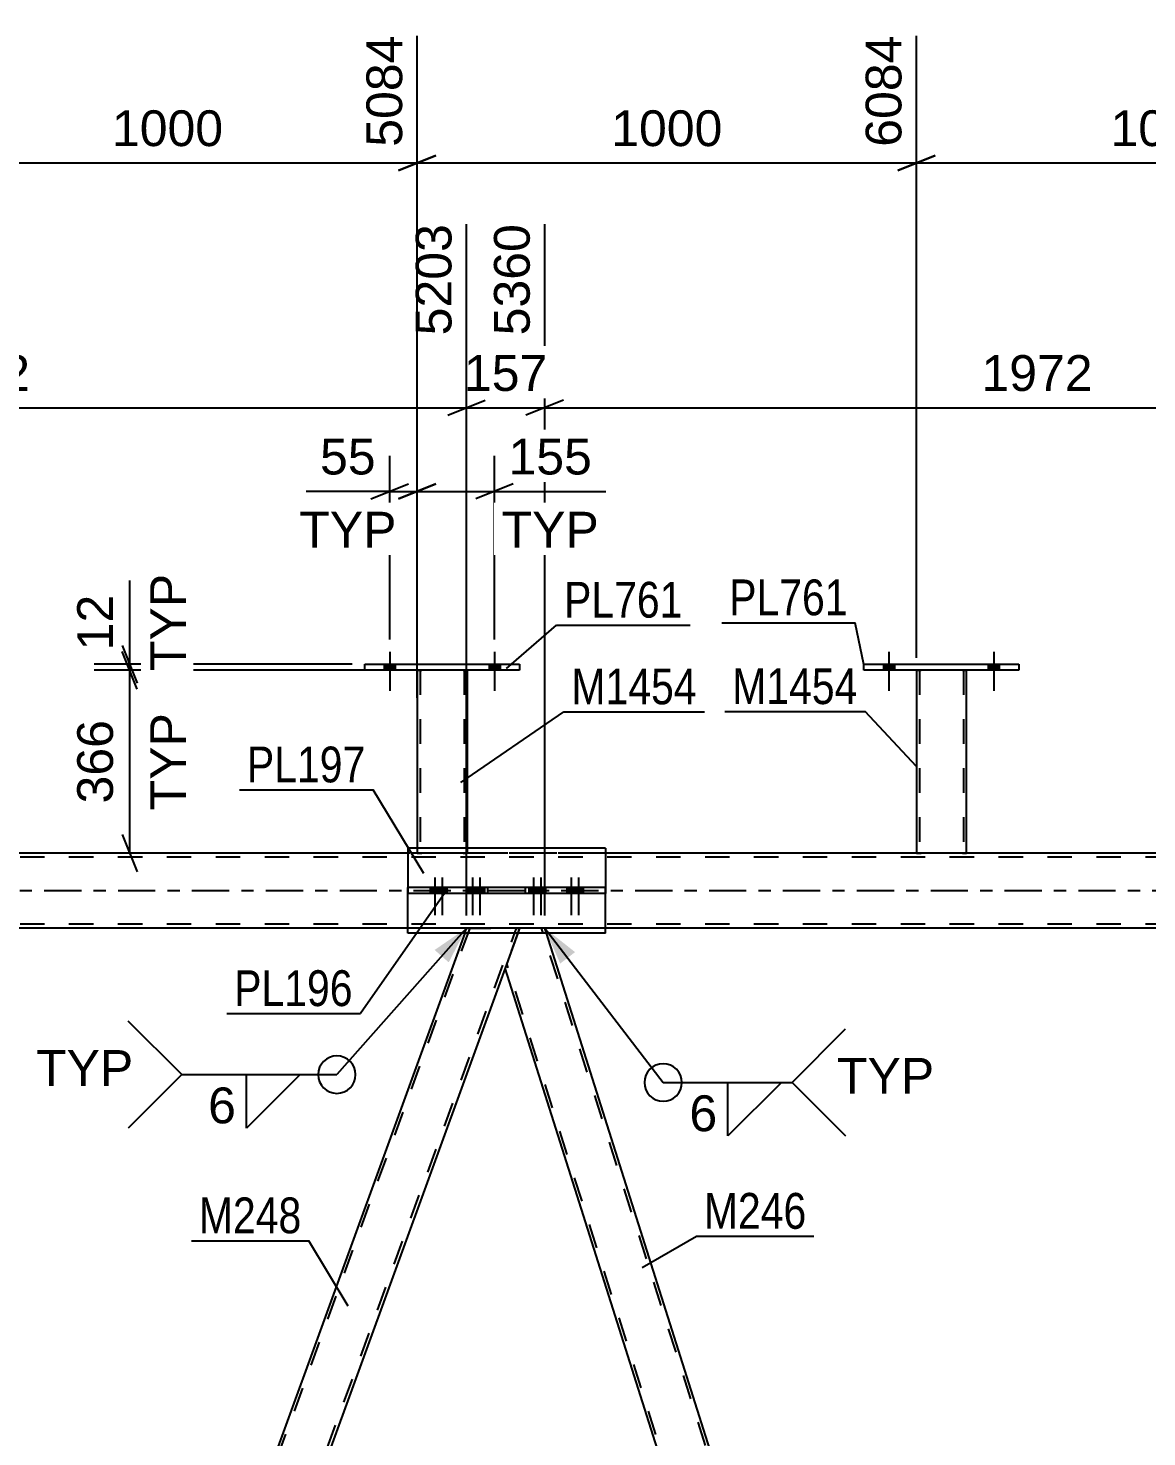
# Model space of a CAD drawing. Header units: millimetres. Extents: x -109 to 732, y -404 to 190.
# Drawn here: x 149.1 to 238.7, y -43.7 to 69.1 of the extents above; entities that cross this region are included whole.
import ezdxf

# ---------------------------------------------------------------- set-up
doc = ezdxf.new("R2010")
doc.units = ezdxf.units.MM
doc.linetypes.add('DXK_LINE_DOT2', pattern=[3.9198, 1.9599, -1.9599])
doc.linetypes.add('DXK_LINE_DOT3', pattern=[5.9187, 2.979, -0.9799, 0.9799, -0.9799])
doc.styles.add('Arial', font='ARIAL.TTF', dxfattribs={"height": 0.2})
doc.styles.add('Arial Narrow', font='ARIALN.TTF', dxfattribs={"height": 0.2})

# ---------------------------------------------------------------- blocks, each defined once
blk = doc.blocks.new('Part-717262461-4934 - 4623')
at = {"color": 7, "linetype": 'DXK_LINE_DOT2'}
for p, q in [((184.43, -3), (141.12, -122)), ((144.86, -122), (188.18, -3)), ((184.03, -3.4), (184.17, -3)), ((184.17, -3), (188.43, -3)), ((188.43, -3), (187.26, -6.21))]:
    blk.add_line(p, q, dxfattribs=at)
at = {"color": 2, "linetype": 'Continuous'}
for p, q in [((184.03, -3.4), (142.03, -118.79)), ((187.26, -6.21), (145.26, -121.6))]:
    blk.add_line(p, q, dxfattribs=at)
blk = doc.blocks.new('Part-717262461-5343 - 4623')
at = {"color": 2, "linetype": 'Continuous'}
for p, q in [((220.22, 17.64), (220.22, 3)), ((224.22, 3), (224.22, 17.64))]:
    blk.add_line(p, q, dxfattribs=at)
at = {"color": 7, "linetype": 'DXK_LINE_DOT2'}
for p, q in [((220.22, 17.64), (220.22, 17.64)), ((220.22, 17.64), (220.22, 17.64)), ((220.22, 17.64), (220.22, 17.64)), ((220.25, 17.64), (220.22, 17.64)), ((220.22, 17.64), (220.25, 17.64)), ((220.36, 17.64), (220.25, 17.64)), ((220.25, 17.64), (220.36, 17.64)), ((220.51, 17.64), (220.36, 17.64)), ((220.36, 17.64), (220.51, 17.64)), ((220.46, 17.64), (220.46, 17.64)), ((220.46, 17.64), (220.46, 3)), ((220.48, 17.64), (220.46, 17.64)), ((220.46, 17.64), (220.48, 17.64)), ((220.53, 17.64), (220.48, 17.64)), ((220.48, 17.64), (220.53, 17.64)), ((223.92, 17.64), (220.51, 17.64)), ((223.92, 17.64), (220.51, 17.64)), ((223.83, 17.64), (220.53, 17.64)), ((220.53, 17.64), (220.61, 17.64)), ((223.91, 17.64), (220.61, 17.64)), ((223.91, 17.64), (223.83, 17.64)), ((223.96, 17.64), (223.91, 17.64)), ((223.91, 17.64), (223.96, 17.64)), ((223.92, 17.64), (224.08, 17.64)), ((224.08, 17.64), (223.92, 17.64)), ((223.98, 17.64), (223.96, 17.64)), ((223.96, 17.64), (223.98, 17.64)), ((223.98, 17.64), (223.98, 17.64)), ((223.98, 17.64), (223.98, 3)), ((224.08, 17.64), (224.18, 17.64)), ((224.18, 17.64), (224.08, 17.64)), ((224.18, 17.64), (224.22, 17.64)), ((224.22, 17.64), (224.18, 17.64)), ((224.22, 17.64), (224.22, 17.64)), ((224.22, 17.64), (224.22, 17.64)), ((224.22, 17.64), (224.22, 17.64)), ((220.22, 3), (220.22, 3)), ((220.22, 3), (220.22, 3)), ((220.25, 3), (220.22, 3)), ((220.22, 3), (220.25, 3)), ((220.36, 3), (220.25, 3)), ((220.25, 3), (220.36, 3)), ((220.51, 3), (220.36, 3)), ((220.36, 3), (220.51, 3)), ((220.48, 3), (220.46, 3)), ((220.46, 3), (220.48, 3)), ((220.53, 3), (220.48, 3)), ((220.48, 3), (220.53, 3)), ((223.92, 3), (220.51, 3)), ((223.92, 3), (220.51, 3)), ((223.83, 3), (220.53, 3)), ((220.53, 3), (220.61, 3)), ((223.91, 3), (220.61, 3)), ((223.91, 3), (223.83, 3)), ((223.96, 3), (223.91, 3)), ((223.91, 3), (223.96, 3)), ((223.92, 3), (224.08, 3)), ((224.08, 3), (223.92, 3)), ((223.98, 3), (223.96, 3)), ((223.96, 3), (223.98, 3)), ((224.08, 3), (224.18, 3)), ((224.18, 3), (224.08, 3)), ((224.18, 3), (224.22, 3)), ((224.22, 3), (224.18, 3)), ((224.22, 3), (224.22, 3)), ((224.22, 3), (224.22, 3)), ((224.22, 3), (224.22, 3))]:
    blk.add_line(p, q, dxfattribs=at)
blk = doc.blocks.new('Part-717262461-4740 - 4623')
at = {"color": 2, "linetype": 'Continuous'}
for p, q in [((216.02, 17.64), (216.02, 18.12)), ((216.02, 18.12), (228.42, 18.12)), ((228.42, 18.12), (228.42, 17.64)), ((228.42, 17.64), (216.02, 17.64))]:
    blk.add_line(p, q, dxfattribs=at)
blk = doc.blocks.new('Part-717262461-4760 - 4623')
at = {"color": 7, "linetype": 'DXK_LINE_DOT2'}
for p, q in [((636.42, 2.68), (-23.14, 2.68)), ((636.42, 3), (9.2, 3)), ((195.32, 3), (179.47, 3)), ((636.42, -2.68), (-23.14, -2.68)), ((636.42, -3), (9.2, -3)), ((195.32, -3), (179.47, -3))]:
    blk.add_line(p, q, dxfattribs=at)
at = {"color": 2, "linetype": 'Continuous'}
for p, q in [((179.47, 3), (110.19, 3)), ((264.6, 3), (195.32, 3)), ((179.47, -3), (110.19, -3)), ((264.6, -3), (195.32, -3))]:
    blk.add_line(p, q, dxfattribs=at)
at = {"color": 7, "linetype": 'DXK_LINE_DOT3'}
blk.add_line((-33.14, 0), (636.42, 0), dxfattribs=at)
blk = doc.blocks.new('Bolt-717262461-4790 - 4623')
at = {"linetype": 'Continuous'}
for points in [[(177.58, 17.64), (178.46, 17.64), (178.46, 18.12), (177.58, 18.12)], [(185.98, 17.64), (186.86, 17.64), (186.86, 18.12), (185.98, 18.12)]]:
    blk.add_hatch(color=1, dxfattribs=at).paths.add_polyline_path(points)
at = {"color": 1, "linetype": 'Continuous'}
for p, q in [((177.58, 18.12), (177.58, 17.64)), ((178.02, 19.12), (178.02, 16)), ((178.46, 18.12), (178.46, 17.64)), ((185.98, 18.12), (185.98, 17.64)), ((186.42, 19.12), (186.42, 16)), ((186.86, 18.12), (186.86, 17.64))]:
    blk.add_line(p, q, dxfattribs=at)
blk = doc.blocks.new('Part-717262461-4835 - 4623')
at = {"color": 2, "linetype": 'Continuous'}
for p, q in [((180.22, 17.64), (180.22, 3.4)), ((184.22, 17.64), (184.22, 3.4))]:
    blk.add_line(p, q, dxfattribs=at)
at = {"color": 7, "linetype": 'DXK_LINE_DOT2'}
for p, q in [((180.22, 17.64), (180.22, 17.64)), ((180.22, 17.64), (180.22, 17.64)), ((180.22, 17.64), (180.22, 17.64)), ((180.25, 17.64), (180.22, 17.64)), ((180.22, 17.64), (180.25, 17.64)), ((180.36, 17.64), (180.25, 17.64)), ((180.25, 17.64), (180.36, 17.64)), ((180.51, 17.64), (180.36, 17.64)), ((180.36, 17.64), (180.51, 17.64)), ((180.46, 17.64), (180.46, 17.64)), ((180.46, 17.64), (180.46, 3)), ((180.47, 17.64), (180.46, 17.64)), ((180.46, 17.64), (180.47, 17.64)), ((180.53, 17.64), (180.47, 17.64)), ((180.47, 17.64), (180.53, 17.64)), ((183.92, 17.64), (180.51, 17.64)), ((183.92, 17.64), (180.51, 17.64)), ((183.83, 17.64), (180.53, 17.64)), ((180.53, 17.64), (180.6, 17.64)), ((183.91, 17.64), (180.6, 17.64)), ((183.91, 17.64), (183.83, 17.64)), ((183.96, 17.64), (183.91, 17.64)), ((183.91, 17.64), (183.96, 17.64)), ((183.92, 17.64), (184.08, 17.64)), ((184.08, 17.64), (183.92, 17.64)), ((183.98, 17.64), (183.96, 17.64)), ((183.96, 17.64), (183.98, 17.64)), ((183.98, 17.64), (183.98, 17.64)), ((183.98, 17.64), (183.98, 3)), ((184.08, 17.64), (184.18, 17.64)), ((184.18, 17.64), (184.08, 17.64)), ((184.18, 17.64), (184.22, 17.64)), ((184.22, 17.64), (184.18, 17.64)), ((184.22, 17.64), (184.22, 17.64)), ((184.22, 17.64), (184.22, 17.64)), ((184.22, 17.64), (184.22, 17.64)), ((180.22, 3.4), (180.22, 3)), ((184.22, 3.4), (184.22, 3)), ((180.25, 3), (180.22, 3)), ((180.22, 3), (180.25, 3)), ((180.36, 3), (180.25, 3)), ((180.25, 3), (180.36, 3)), ((180.51, 3), (180.36, 3)), ((180.36, 3), (180.51, 3)), ((180.47, 3), (180.46, 3)), ((180.46, 3), (180.47, 3)), ((180.53, 3), (180.47, 3)), ((180.47, 3), (180.53, 3)), ((183.92, 3), (180.51, 3)), ((183.92, 3), (180.51, 3)), ((183.83, 3), (180.53, 3)), ((180.53, 3), (180.6, 3)), ((183.91, 3), (180.6, 3)), ((183.91, 3), (183.83, 3)), ((183.96, 3), (183.91, 3)), ((183.91, 3), (183.96, 3)), ((183.92, 3), (184.08, 3)), ((184.08, 3), (183.92, 3)), ((183.98, 3), (183.96, 3)), ((183.96, 3), (183.98, 3)), ((184.08, 3), (184.18, 3)), ((184.18, 3), (184.08, 3)), ((184.18, 3), (184.22, 3)), ((184.22, 3), (184.18, 3))]:
    blk.add_line(p, q, dxfattribs=at)
blk = doc.blocks.new('Part-717262461-4840 - 4623')
at = {"color": 2, "linetype": 'Continuous'}
for p, q in [((176.02, 17.64), (176.02, 18.12)), ((176.02, 18.12), (188.42, 18.12)), ((188.42, 18.12), (188.42, 17.64)), ((188.42, 17.64), (176.02, 17.64))]:
    blk.add_line(p, q, dxfattribs=at)
blk = doc.blocks.new('Bolt-717262461-5258 - 4623')
at = {"linetype": 'Continuous'}
for points in [[(181.99, 0.24), (181.27, 0.24), (181.27, -0.24), (181.99, -0.24)], [(182.59, 0.24), (181.87, 0.24), (181.87, -0.24), (182.59, -0.24)], [(185.01, 0.24), (184.29, 0.24), (184.29, -0.24), (185.01, -0.24)], [(185.61, 0.24), (184.89, 0.24), (184.89, -0.24), (185.61, -0.24)]]:
    blk.add_hatch(color=1, dxfattribs=at).paths.add_polyline_path(points)
at = {"color": 1, "linetype": 'Continuous'}
for p, q in [((181.27, 0.24), (181.27, -0.24)), ((181.63, 1.04), (181.63, -1.96)), ((181.87, 0.24), (181.87, -0.24)), ((181.99, 0.24), (181.99, -0.24)), ((182.23, 1.04), (182.23, -1.96)), ((182.59, 0.24), (182.59, -0.24)), ((184.29, 0.24), (184.29, -0.24)), ((184.65, 1.04), (184.65, -1.96)), ((184.89, 0.24), (184.89, -0.24)), ((185.01, 0.24), (185.01, -0.24)), ((185.25, 1.04), (185.25, -1.96)), ((185.61, 0.24), (185.61, -0.24))]:
    blk.add_line(p, q, dxfattribs=at)
blk = doc.blocks.new('Bolt-717262461-4907 - 4623')
at = {"linetype": 'Continuous'}
for points in [[(177.58, 17.64), (178.46, 17.64), (178.46, 18.12), (177.58, 18.12)], [(185.98, 17.64), (186.86, 17.64), (186.86, 18.12), (185.98, 18.12)]]:
    blk.add_hatch(color=1, dxfattribs=at).paths.add_polyline_path(points)
at = {"color": 1, "linetype": 'Continuous'}
for p, q in [((177.58, 18.12), (177.58, 17.64)), ((178.02, 19.12), (178.02, 16)), ((178.46, 18.12), (178.46, 17.64)), ((185.98, 18.12), (185.98, 17.64)), ((186.42, 19.12), (186.42, 16)), ((186.86, 18.12), (186.86, 17.64))]:
    blk.add_line(p, q, dxfattribs=at)
blk = doc.blocks.new('Part-717262461-4919 - 4623')
at = {"color": 7, "linetype": 'DXK_LINE_DOT2'}
for p, q in [((188.43, -3), (188.29, -3.4)), ((190.44, -3), (188.43, -3)), ((227.03, -119.16), (190.19, -3)), ((190.57, -3.4), (190.44, -3)), ((224.24, -122), (187.4, -5.84))]:
    blk.add_line(p, q, dxfattribs=at)
at = {"color": 2, "linetype": 'Continuous'}
for p, q in [((188.29, -3.4), (187.26, -6.21)), ((227.16, -118.79), (190.57, -3.4)), ((223.86, -121.6), (187.26, -6.21))]:
    blk.add_line(p, q, dxfattribs=at)
blk = doc.blocks.new('Bolt-717262461-4955 - 4623')
at = {"linetype": 'Continuous'}
for points in [[(217.58, 17.64), (218.46, 17.64), (218.46, 18.12), (217.58, 18.12)], [(225.98, 17.64), (226.86, 17.64), (226.86, 18.12), (225.98, 18.12)]]:
    blk.add_hatch(color=1, dxfattribs=at).paths.add_polyline_path(points)
at = {"color": 1, "linetype": 'Continuous'}
for p, q in [((217.58, 18.12), (217.58, 17.64)), ((218.02, 19.12), (218.02, 16)), ((218.46, 18.12), (218.46, 17.64)), ((225.98, 18.12), (225.98, 17.64)), ((226.42, 19.12), (226.42, 16)), ((226.86, 18.12), (226.86, 17.64))]:
    blk.add_line(p, q, dxfattribs=at)
blk = doc.blocks.new('Bolt-717262461-5019 - 4623')
at = {"linetype": 'Continuous'}
for points in [[(217.58, 17.64), (218.46, 17.64), (218.46, 18.12), (217.58, 18.12)], [(225.98, 17.64), (226.86, 17.64), (226.86, 18.12), (225.98, 18.12)]]:
    blk.add_hatch(color=1, dxfattribs=at).paths.add_polyline_path(points)
at = {"color": 1, "linetype": 'Continuous'}
for p, q in [((217.58, 18.12), (217.58, 17.64)), ((218.02, 19.12), (218.02, 16)), ((218.46, 18.12), (218.46, 17.64)), ((225.98, 18.12), (225.98, 17.64)), ((226.42, 19.12), (226.42, 16)), ((226.86, 18.12), (226.86, 17.64))]:
    blk.add_line(p, q, dxfattribs=at)
blk = doc.blocks.new('Bolt-717262461-5257 - 4623')
at = {"linetype": 'Continuous'}
for points in [[(189.9, 0.24), (189.18, 0.24), (189.18, -0.24), (189.9, -0.24)], [(190.5, 0.24), (189.78, 0.24), (189.78, -0.24), (190.5, -0.24)], [(192.92, 0.24), (192.2, 0.24), (192.2, -0.24), (192.92, -0.24)], [(193.52, 0.24), (192.8, 0.24), (192.8, -0.24), (193.52, -0.24)]]:
    blk.add_hatch(color=1, dxfattribs=at).paths.add_polyline_path(points)
at = {"color": 1, "linetype": 'Continuous'}
for p, q in [((189.18, 0.24), (189.18, -0.24)), ((189.54, 1.04), (189.54, -1.96)), ((189.78, 0.24), (189.78, -0.24)), ((189.9, 0.24), (189.9, -0.24)), ((190.14, 1.04), (190.14, -1.96)), ((190.5, 0.24), (190.5, -0.24)), ((192.2, 0.24), (192.2, -0.24)), ((192.56, 1.04), (192.56, -1.96)), ((192.8, 0.24), (192.8, -0.24)), ((192.92, 0.24), (192.92, -0.24)), ((193.16, 1.04), (193.16, -1.96)), ((193.52, 0.24), (193.52, -0.24))]:
    blk.add_line(p, q, dxfattribs=at)
blk = doc.blocks.new('Part-717262461-5263 - 4623')
at = {"color": 2, "linetype": 'Continuous'}
for p, q in [((195.32, 3.4), (179.47, 3.4)), ((179.47, 3.4), (179.47, 0.24)), ((195.32, 3.4), (195.32, 0.24)), ((179.47, -3.4), (179.47, -0.24)), ((195.32, -3.4), (195.32, -0.24)), ((195.32, -3.4), (179.47, -3.4))]:
    blk.add_line(p, q, dxfattribs=at)
at = {"color": 7, "linetype": 'DXK_LINE_DOT2'}
for p, q in [((179.47, 0.24), (179.47, -0.24)), ((195.32, 0.24), (195.32, -0.24))]:
    blk.add_line(p, q, dxfattribs=at)
blk = doc.blocks.new('Part-717262461-5268 - 4623')
at = {"color": 2, "linetype": 'Continuous'}
for p, q in [((195.32, 0.24), (179.47, 0.24)), ((179.47, -0.24), (179.47, 0.24)), ((185.88, -0.24), (185.88, 0.24)), ((188.91, -0.24), (188.91, 0.24)), ((195.32, -0.24), (195.32, 0.24)), ((195.32, -0.24), (179.47, -0.24))]:
    blk.add_line(p, q, dxfattribs=at)
blk = doc.blocks.new('StraightDimension-717262461-18403 - 4623')
at = {"color": 7, "linetype": 'Continuous'}
for p, q in [((178.02, 20.12), (178.02, 34.82)), ((180.22, 18.64), (180.22, 34.82)), ((178.02, 31.97), (171.32, 31.97)), ((178.02, 31.97), (171.32, 31.97)), ((176.52, 31.37), (179.52, 32.57)), ((178.02, 31.97), (180.22, 31.97)), ((181.72, 32.57), (178.72, 31.37))]:
    blk.add_line(p, q, dxfattribs=at)
at = {"color": 0}
blk.add_wipeout([(177.49, 32.72), (177.49, 36.92), (171.84, 36.92), (171.84, 32.72)], dxfattribs=at)
at = {"color": 0, "linetype": 'Continuous'}
blk.add_wipeout([(179.15, 26.87), (179.15, 31.07), (170.18, 31.07), (170.18, 26.87)], dxfattribs=at)
at = {"color": 3, "style": 'Arial'}
blk.add_text('55', height=2.865, dxfattribs=at).set_placement((172.44, 33.32))
at = {"color": 3, "linetype": 'Continuous', "style": 'Arial'}
blk.add_text('TYP', height=2.865, dxfattribs=at).set_placement((170.78, 27.47))
blk = doc.blocks.new('StraightDimension-717262461-18224 - 4623')
at = {"color": 7, "linetype": 'Continuous'}
for p, q in [((180.22, 15.44), (180.22, 68.45)), ((220.22, 18.64), (220.22, 68.45)), ((181.72, 58.86), (178.72, 57.66)), ((218.72, 57.66), (221.72, 58.86)), ((180.22, 58.26), (220.22, 58.26))]:
    blk.add_line(p, q, dxfattribs=at)
at = {"color": 0}
blk.add_wipeout([(205.26, 59.01), (205.26, 63.21), (195.17, 63.21), (195.17, 59.01)], dxfattribs=at)
at = {"color": 3, "style": 'Arial'}
blk.add_text('1000', height=2.865, dxfattribs=at).set_placement((195.77, 59.61))
at = {"color": 0, "linetype": 'Continuous'}
blk.add_wipeout([(219.62, 69.05), (215.42, 69.05), (215.42, 58.96), (219.62, 58.96)], dxfattribs=at)
at = {"color": 3, "linetype": 'Continuous', "style": 'Arial'}
blk.add_text('6084', height=2.865, rotation=90.0002, dxfattribs=at).set_placement((219.02, 59.56))
blk = doc.blocks.new('StraightDimension-717262461-6119 - 4623')
at = {"color": 7, "linetype": 'Continuous'}
for p, q in [((74.69, -1.5), (75.89, -4.5)), ((75.89, -4.9), (74.69, -1.9)), ((215.02, -3), (72.44, -3)), ((75.29, -3.4), (75.29, -3)), ((93.33, -3.4), (72.44, -3.4)), ((75.29, -3.4), (75.29, -10.1)), ((75.29, -3.4), (75.29, -10.1))]:
    blk.add_line(p, q, dxfattribs=at)
at = {"color": 0, "linetype": 'Continuous'}
blk.add_wipeout([(80.39, -2.26), (76.19, -2.26), (76.19, -11.24), (80.39, -11.24)], dxfattribs=at)
at = {"color": 0}
blk.add_wipeout([(74.54, -3.92), (70.34, -3.92), (70.34, -9.57), (74.54, -9.57)], dxfattribs=at)
at = {"color": 3, "linetype": 'Continuous', "style": 'Arial'}
blk.add_text('TYP', height=2.865, rotation=90.0002, dxfattribs=at).set_placement((79.79, -10.64))
at = {"color": 3, "style": 'Arial'}
blk.add_text('10', height=2.865, rotation=90.0002, dxfattribs=at).set_placement((73.94, -8.97))
blk = doc.blocks.new('StraightDimension-717262461-6097 - 4623')
at = {"color": 7, "linetype": 'Continuous'}
for p, q in [((157.8, 16.14), (156.6, 19.14)), ((179.22, 17.64), (154.35, 17.64)), ((157.2, 3), (157.2, 17.64)), ((156.6, 4.5), (157.8, 1.5)), ((179.22, 3), (154.35, 3))]:
    blk.add_line(p, q, dxfattribs=at)
at = {"color": 0, "linetype": 'Continuous'}
blk.add_wipeout([(162.3, 14.81), (158.1, 14.81), (158.1, 5.83), (162.3, 5.83)], dxfattribs=at)
at = {"color": 0}
blk.add_wipeout([(156.45, 14.25), (152.25, 14.25), (152.25, 6.38), (156.45, 6.38)], dxfattribs=at)
at = {"color": 3, "linetype": 'Continuous', "style": 'Arial'}
blk.add_text('TYP', height=2.865, rotation=90.0002, dxfattribs=at).set_placement((161.7, 6.43))
at = {"color": 3, "style": 'Arial'}
blk.add_text('366', height=2.865, rotation=90.0002, dxfattribs=at).set_placement((155.85, 6.98))
blk = doc.blocks.new('StraightDimension-717262461-6089 - 4623')
at = {"color": 7, "linetype": 'Continuous'}
for p, q in [((157.2, 18.12), (157.2, 24.82)), ((157.2, 18.12), (157.2, 24.82)), ((156.6, 19.62), (157.8, 16.62)), ((175.02, 18.12), (154.35, 18.12)), ((157.8, 16.14), (156.6, 19.14)), ((157.2, 17.64), (157.2, 18.12)), ((179.22, 17.64), (154.35, 17.64))]:
    blk.add_line(p, q, dxfattribs=at)
at = {"color": 0, "linetype": 'Continuous'}
blk.add_wipeout([(162.3, 25.95), (158.1, 25.95), (158.1, 16.98), (162.3, 16.98)], dxfattribs=at)
at = {"color": 0}
blk.add_wipeout([(156.45, 24.29), (152.25, 24.29), (152.25, 18.64), (156.45, 18.64)], dxfattribs=at)
at = {"color": 3, "linetype": 'Continuous', "style": 'Arial'}
blk.add_text('TYP', height=2.865, rotation=90.0002, dxfattribs=at).set_placement((161.7, 17.58))
at = {"color": 3, "style": 'Arial'}
blk.add_text('12', height=2.865, rotation=90.0002, dxfattribs=at).set_placement((155.85, 19.24))
blk = doc.blocks.new('StraightDimension-717262461-6394 - 4623')
at = {"color": 7, "linetype": 'Continuous'}
for p, q in [((190.44, -2), (190.44, 53.36)), ((269.31, -2), (269.31, 53.36)), ((191.94, 39.26), (188.94, 38.06)), ((190.44, 38.66), (269.31, 38.66)), ((267.81, 38.06), (270.81, 39.26))]:
    blk.add_line(p, q, dxfattribs=at)
at = {"color": 0, "linetype": 'Continuous'}
blk.add_wipeout([(268.71, 53.96), (264.51, 53.96), (264.51, 43.86), (268.71, 43.86)], dxfattribs=at)
at = {"color": 0}
blk.add_wipeout([(234.92, 39.41), (234.92, 43.61), (224.83, 43.61), (224.83, 39.41)], dxfattribs=at)
at = {"color": 3, "linetype": 'Continuous', "style": 'Arial'}
blk.add_text('7331', height=2.865, rotation=90.0002, dxfattribs=at).set_placement((268.11, 44.46))
at = {"color": 3, "style": 'Arial'}
blk.add_text('1972', height=2.865, dxfattribs=at).set_placement((225.43, 40.01))
blk = doc.blocks.new('StraightDimension-717262461-6418 - 4623')
at = {"color": 7, "linetype": 'Continuous'}
for p, q in [((184.17, -2), (184.17, 53.36)), ((190.44, -2), (190.44, 53.36)), ((182.67, 38.06), (185.67, 39.26)), ((184.17, 38.66), (190.44, 38.66)), ((191.94, 39.26), (188.94, 38.06))]:
    blk.add_line(p, q, dxfattribs=at)
at = {"color": 0}
blk.add_wipeout([(191.25, 39.41), (191.25, 43.61), (183.37, 43.61), (183.37, 39.41)], dxfattribs=at)
at = {"color": 3, "style": 'Arial'}
blk.add_text('157', height=2.865, dxfattribs=at).set_placement((183.97, 40.01))
at = {"color": 0, "linetype": 'Continuous'}
blk.add_wipeout([(189.84, 53.96), (185.64, 53.96), (185.64, 43.86), (189.84, 43.86)], dxfattribs=at)
at = {"color": 3, "linetype": 'Continuous', "style": 'Arial'}
blk.add_text('5360', height=2.865, rotation=90.0002, dxfattribs=at).set_placement((189.24, 44.46))
blk = doc.blocks.new('StraightDimension-717262461-6442 - 4623')
at = {"color": 7, "linetype": 'Continuous'}
for p, q in [((105.31, -2), (105.31, 53.36)), ((184.17, -2), (184.17, 53.36)), ((106.81, 39.26), (103.81, 38.06)), ((105.31, 38.66), (184.17, 38.66)), ((182.67, 38.06), (185.67, 39.26))]:
    blk.add_line(p, q, dxfattribs=at)
at = {"color": 0, "linetype": 'Continuous'}
blk.add_wipeout([(183.57, 53.96), (179.37, 53.96), (179.37, 43.86), (183.57, 43.86)], dxfattribs=at)
at = {"color": 0}
blk.add_wipeout([(149.79, 39.41), (149.79, 43.61), (139.7, 43.61), (139.7, 39.41)], dxfattribs=at)
at = {"color": 3, "linetype": 'Continuous', "style": 'Arial'}
blk.add_text('5203', height=2.865, rotation=90.0002, dxfattribs=at).set_placement((182.97, 44.46))
at = {"color": 3, "style": 'Arial'}
blk.add_text('1972', height=2.865, dxfattribs=at).set_placement((140.3, 40.01))
blk = doc.blocks.new('StraightDimension-717262461-18223 - 4623')
at = {"color": 7, "linetype": 'Continuous'}
for p, q in [((220.22, 18.64), (220.22, 68.45)), ((260.22, 15.44), (260.22, 68.45)), ((221.72, 58.86), (218.72, 57.66)), ((258.72, 57.66), (261.72, 58.86)), ((220.22, 58.26), (260.22, 58.26))]:
    blk.add_line(p, q, dxfattribs=at)
at = {"color": 0}
blk.add_wipeout([(245.26, 59.01), (245.26, 63.21), (235.17, 63.21), (235.17, 59.01)], dxfattribs=at)
at = {"color": 3, "style": 'Arial'}
blk.add_text('1000', height=2.865, dxfattribs=at).set_placement((235.77, 59.61))
at = {"color": 0, "linetype": 'Continuous'}
blk.add_wipeout([(259.62, 69.05), (255.42, 69.05), (255.42, 58.96), (259.62, 58.96)], dxfattribs=at)
at = {"color": 3, "linetype": 'Continuous', "style": 'Arial'}
blk.add_text('7084', height=2.865, rotation=90.0002, dxfattribs=at).set_placement((259.02, 59.56))
blk = doc.blocks.new('StraightDimension-717262461-18225 - 4623')
at = {"color": 7, "linetype": 'Continuous'}
for p, q in [((140.22, 16.31), (140.22, 68.45)), ((180.22, 15.44), (180.22, 68.45)), ((141.72, 58.86), (138.72, 57.66)), ((178.72, 57.66), (181.72, 58.86)), ((140.22, 58.26), (180.22, 58.26))]:
    blk.add_line(p, q, dxfattribs=at)
at = {"color": 0}
blk.add_wipeout([(165.26, 59.01), (165.26, 63.21), (155.17, 63.21), (155.17, 59.01)], dxfattribs=at)
at = {"color": 3, "style": 'Arial'}
blk.add_text('1000', height=2.865, dxfattribs=at).set_placement((155.77, 59.61))
at = {"color": 0, "linetype": 'Continuous'}
blk.add_wipeout([(179.62, 69.05), (175.42, 69.05), (175.42, 58.96), (179.62, 58.96)], dxfattribs=at)
at = {"color": 3, "linetype": 'Continuous', "style": 'Arial'}
blk.add_text('5084', height=2.865, rotation=90.0002, dxfattribs=at).set_placement((179.02, 59.56))
blk = doc.blocks.new('StraightDimension-717262461-18402 - 4623')
at = {"color": 7, "linetype": 'Continuous'}
for p, q in [((180.22, 18.64), (180.22, 34.82)), ((186.42, 20.12), (186.42, 34.82)), ((178.72, 31.37), (181.72, 32.57)), ((180.22, 31.97), (186.42, 31.97)), ((187.92, 32.57), (184.92, 31.37)), ((186.42, 31.97), (195.34, 31.97)), ((186.42, 31.97), (195.34, 31.97))]:
    blk.add_line(p, q, dxfattribs=at)
at = {"color": 0}
blk.add_wipeout([(194.81, 32.72), (194.81, 36.92), (186.94, 36.92), (186.94, 32.72)], dxfattribs=at)
at = {"color": 0, "linetype": 'Continuous'}
blk.add_wipeout([(195.36, 26.87), (195.36, 31.07), (186.39, 31.07), (186.39, 26.87)], dxfattribs=at)
at = {"color": 3, "style": 'Arial'}
blk.add_text('155', height=2.865, dxfattribs=at).set_placement((187.54, 33.32))
at = {"color": 3, "linetype": 'Continuous', "style": 'Arial'}
blk.add_text('TYP', height=2.865, dxfattribs=at).set_placement((186.99, 27.47))
blk = doc.blocks.new('Mark-717262461-4736 - 4623')
at = {"color": 30, "linetype": 'Continuous'}
for p in [(204.62, 21.45), (216.02, 18.11)]:
    blk.add_line(p, (215.32, 21.45), dxfattribs=at)
at = {"color": 0}
blk.add_wipeout([(214.72, 22.05), (214.72, 25.05), (205.22, 25.05), (205.22, 22.05)], dxfattribs=at)
blk.add_wipeout([(214.72, 22.05), (214.72, 25.05), (205.22, 25.05), (205.22, 22.05)], dxfattribs=at)
at = {"color": 3, "style": 'Arial Narrow'}
blk.add_text('PL761', height=2.863, dxfattribs=at).set_placement((205.22, 22.05))
blk = doc.blocks.new('WeldMark-717262461-6838 - 4623')
at = {"linetype": 'Continuous'}
blk.add_hatch(color=30, dxfattribs=at).paths.add_polyline_path([(181.62, -4.75), (184.17, -3), (182.75, -5.74)])
at = {"color": 30, "linetype": 'Continuous'}
for p in [(184.17, -3), (161.37, -14.73)]:
    blk.add_line(p, (173.79, -14.73), dxfattribs=at)
at = {"color": 3, "linetype": 'Continuous'}
for p, q in [((161.37, -14.73), (157.08, -10.44)), ((161.37, -14.73), (157.08, -19.01)), ((166.55, -14.73), (170.84, -14.73)), ((170.84, -14.73), (166.55, -19.01)), ((166.55, -19.01), (166.55, -14.73))]:
    blk.add_line(p, q, dxfattribs=at)
for start, end in [(90, 270), (270, 90)]:
    blk.add_arc((173.79, -14.73), 1.5, start, end, dxfattribs=at)
at = {"color": 0}
blk.add_wipeout([(165.89, -18.83), (165.89, -15.43), (163.27, -15.43), (163.27, -18.83)], dxfattribs=at)
at = {"color": 3, "style": 'Arial'}
blk.add_text('6', height=2.87, dxfattribs=at).set_placement((163.47, -18.63))
at = {"color": 0, "linetype": 'Continuous'}
blk.add_wipeout([(157.47, -15.63), (157.47, -12.63), (149.69, -12.63), (149.69, -15.63)], dxfattribs=at)
blk.add_wipeout([(157.47, -15.63), (157.47, -12.63), (149.69, -12.63), (149.69, -15.63)], dxfattribs=at)
at = {"color": 3, "linetype": 'Continuous', "style": 'Arial'}
blk.add_text('TYP', height=2.865, dxfattribs=at).set_placement((149.69, -15.63))
blk = doc.blocks.new('Mark-717262461-4831 - 4623')
at = {"color": 30, "linetype": 'Continuous'}
for p, q in [((183.72, 8.65), (191.98, 14.32)), ((191.98, 14.32), (203.23, 14.32))]:
    blk.add_line(p, q, dxfattribs=at)
at = {"color": 0}
blk.add_wipeout([(202.63, 14.92), (202.63, 17.92), (192.58, 17.92), (192.58, 14.92)], dxfattribs=at)
blk.add_wipeout([(202.63, 14.92), (202.63, 17.92), (192.58, 17.92), (192.58, 14.92)], dxfattribs=at)
at = {"color": 3, "style": 'Arial Narrow'}
blk.add_text('M1454', height=2.863, dxfattribs=at).set_placement((192.58, 14.92))
blk = doc.blocks.new('Mark-717262461-4836 - 4623')
at = {"color": 30, "linetype": 'Continuous'}
for p, q in [((187.38, 17.78), (191.39, 21.26)), ((191.39, 21.26), (202.1, 21.26))]:
    blk.add_line(p, q, dxfattribs=at)
at = {"color": 0}
blk.add_wipeout([(201.5, 21.86), (201.5, 24.86), (191.99, 24.86), (191.99, 21.86)], dxfattribs=at)
blk.add_wipeout([(201.5, 21.86), (201.5, 24.86), (191.99, 24.86), (191.99, 21.86)], dxfattribs=at)
at = {"color": 3, "style": 'Arial Narrow'}
blk.add_text('PL761', height=2.863, dxfattribs=at).set_placement((191.99, 21.86))
blk = doc.blocks.new('Mark-717262461-4915 - 4623')
at = {"color": 30, "linetype": 'Continuous'}
for p, q in [((198.26, -30.17), (202.59, -27.67)), ((202.59, -27.67), (212.01, -27.67))]:
    blk.add_line(p, q, dxfattribs=at)
at = {"color": 0}
blk.add_wipeout([(211.41, -27.07), (211.41, -24.07), (203.19, -24.07), (203.19, -27.07)], dxfattribs=at)
blk.add_wipeout([(211.41, -27.07), (211.41, -24.07), (203.19, -24.07), (203.19, -27.07)], dxfattribs=at)
at = {"color": 3, "style": 'Arial Narrow'}
blk.add_text('M246', height=2.863, dxfattribs=at).set_placement((203.19, -27.07))
blk = doc.blocks.new('Mark-717262461-4930 - 4623')
at = {"color": 30, "linetype": 'Continuous'}
for p in [(162.13, -28.03), (174.7, -33.26)]:
    blk.add_line(p, (171.55, -28.03), dxfattribs=at)
at = {"color": 0}
blk.add_wipeout([(170.95, -27.43), (170.95, -24.43), (162.73, -24.43), (162.73, -27.43)], dxfattribs=at)
blk.add_wipeout([(170.95, -27.43), (170.95, -24.43), (162.73, -24.43), (162.73, -27.43)], dxfattribs=at)
at = {"color": 3, "style": 'Arial Narrow'}
blk.add_text('M248', height=2.863, dxfattribs=at).set_placement((162.73, -27.43))
blk = doc.blocks.new('Mark-717262461-5264 - 4623')
at = {"color": 30, "linetype": 'Continuous'}
for p in [(182.66, 0.13), (164.96, -9.84)]:
    blk.add_line(p, (175.67, -9.84), dxfattribs=at)
at = {"color": 0}
blk.add_wipeout([(175.07, -9.24), (175.07, -6.24), (165.56, -6.24), (165.56, -9.24)], dxfattribs=at)
blk.add_wipeout([(175.07, -9.24), (175.07, -6.24), (165.56, -6.24), (165.56, -9.24)], dxfattribs=at)
at = {"color": 3, "style": 'Arial Narrow'}
blk.add_text('PL196', height=2.863, dxfattribs=at).set_placement((165.56, -9.24))
blk = doc.blocks.new('Mark-717262461-5259 - 4623')
at = {"color": 30, "linetype": 'Continuous'}
for p in [(165.98, 8.07), (180.76, 1.38)]:
    blk.add_line(p, (176.69, 8.07), dxfattribs=at)
at = {"color": 0}
blk.add_wipeout([(176.09, 8.67), (176.09, 11.67), (166.58, 11.67), (166.58, 8.67)], dxfattribs=at)
blk.add_wipeout([(176.09, 8.67), (176.09, 11.67), (166.58, 11.67), (166.58, 8.67)], dxfattribs=at)
at = {"color": 3, "style": 'Arial Narrow'}
blk.add_text('PL197', height=2.863, dxfattribs=at).set_placement((166.58, 8.67))
blk = doc.blocks.new('Mark-717262461-5339 - 4623')
at = {"color": 30, "linetype": 'Continuous'}
for p in [(204.86, 14.34), (220.22, 9.93)]:
    blk.add_line(p, (216.11, 14.34), dxfattribs=at)
at = {"color": 0}
blk.add_wipeout([(215.51, 14.94), (215.51, 17.94), (205.46, 17.94), (205.46, 14.94)], dxfattribs=at)
blk.add_wipeout([(215.51, 14.94), (215.51, 17.94), (205.46, 17.94), (205.46, 14.94)], dxfattribs=at)
at = {"color": 3, "style": 'Arial Narrow'}
blk.add_text('M1454', height=2.863, dxfattribs=at).set_placement((205.46, 14.94))
blk = doc.blocks.new('WeldMark-717262461-6825 - 4623')
at = {"linetype": 'Continuous'}
blk.add_hatch(color=30, dxfattribs=at).paths.add_polyline_path([(191.68, -5.84), (190.44, -3), (192.87, -4.92)])
at = {"color": 30, "linetype": 'Continuous'}
for p, q in [((190.44, -3), (199.93, -15.36)), ((199.93, -15.36), (210.26, -15.36))]:
    blk.add_line(p, q, dxfattribs=at)
at = {"color": 3, "linetype": 'Continuous'}
for p, q in [((210.26, -15.36), (214.54, -11.07)), ((205.11, -15.36), (209.4, -15.36)), ((209.4, -15.36), (205.11, -19.64)), ((205.11, -19.64), (205.11, -15.36)), ((210.26, -15.36), (214.54, -19.64))]:
    blk.add_line(p, q, dxfattribs=at)
blk.add_arc((199.93, -15.36), 1.5, 90, 270, dxfattribs=at)
at = {"color": 0}
blk.add_wipeout([(204.46, -19.46), (204.46, -16.06), (201.83, -16.06), (201.83, -19.46)], dxfattribs=at)
at = {"color": 3, "linetype": 'Continuous'}
blk.add_arc((199.93, -15.36), 1.5, 270, 90, dxfattribs=at)
at = {"color": 3, "style": 'Arial'}
blk.add_text('6', height=2.87, dxfattribs=at).set_placement((202.03, -19.26))
at = {"color": 0, "linetype": 'Continuous'}
blk.add_wipeout([(221.63, -16.26), (221.63, -13.26), (213.86, -13.26), (213.86, -16.26)], dxfattribs=at)
blk.add_wipeout([(221.63, -16.26), (221.63, -13.26), (213.86, -13.26), (213.86, -16.26)], dxfattribs=at)
at = {"color": 3, "linetype": 'Continuous', "style": 'Arial'}
blk.add_text('TYP', height=2.865, dxfattribs=at).set_placement((213.86, -16.26))

msp = doc.modelspace()

# ---------------------------------------------------------------- block references
for name in ['Part-717262461-4840 - 4623', 'Bolt-717262461-4790 - 4623', 'Bolt-717262461-4907 - 4623', 'Part-717262461-4740 - 4623', 'Bolt-717262461-4955 - 4623', 'Bolt-717262461-5019 - 4623', 'Part-717262461-4835 - 4623', 'Part-717262461-5343 - 4623', 'Part-717262461-5263 - 4623', 'Part-717262461-4760 - 4623', 'Part-717262461-5268 - 4623', 'Bolt-717262461-5258 - 4623', 'Bolt-717262461-5257 - 4623', 'Part-717262461-4934 - 4623', 'Part-717262461-4919 - 4623']:
    msp.add_blockref(name, (0, 0))

# ---------------------------------------------------------------- next in the draw order: block references
for name in ['StraightDimension-717262461-18403 - 4623', 'StraightDimension-717262461-6119 - 4623', 'Mark-717262461-4930 - 4623', 'Mark-717262461-4915 - 4623']:
    msp.add_blockref(name, (0, 0))

# ---------------------------------------------------------------- next in the draw order: block references
for name in ['StraightDimension-717262461-18224 - 4623', 'WeldMark-717262461-6838 - 4623', 'WeldMark-717262461-6825 - 4623']:
    msp.add_blockref(name, (0, 0))

# ---------------------------------------------------------------- next in the draw order: block references
for name in ['StraightDimension-717262461-6394 - 4623', 'StraightDimension-717262461-6097 - 4623']:
    msp.add_blockref(name, (0, 0))

# ---------------------------------------------------------------- next in the draw order: block references
for name in ['StraightDimension-717262461-18223 - 4623', 'StraightDimension-717262461-6418 - 4623', 'StraightDimension-717262461-6089 - 4623', 'Mark-717262461-4736 - 4623']:
    msp.add_blockref(name, (0, 0))

# ---------------------------------------------------------------- next in the draw order: block references
for name in ['StraightDimension-717262461-6442 - 4623', 'Mark-717262461-5339 - 4623']:
    msp.add_blockref(name, (0, 0))

# ---------------------------------------------------------------- next in the draw order: block references
for name in ['StraightDimension-717262461-18225 - 4623', 'Mark-717262461-4831 - 4623', 'Mark-717262461-5259 - 4623', 'Mark-717262461-5264 - 4623']:
    msp.add_blockref(name, (0, 0))

# ---------------------------------------------------------------- next in the draw order: block references
msp.add_blockref('StraightDimension-717262461-18402 - 4623', (0, 0))

# ---------------------------------------------------------------- next in the draw order: block references
msp.add_blockref('Mark-717262461-4836 - 4623', (0, 0))

doc.saveas('drawing.dxf')
